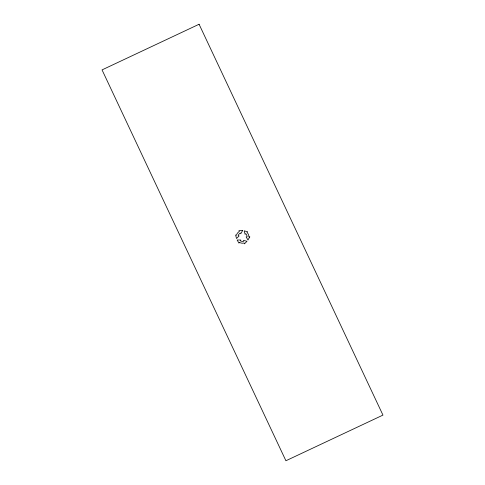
<?xml version="1.0" encoding="UTF-8"?>
<svg xmlns="http://www.w3.org/2000/svg" width="485" height="485" viewBox="0 0 485 485"><rect width="100%" height="100%" fill="white"/><g stroke="black" fill="none" stroke-linecap="round" stroke-linejoin="round"><path stroke-width="0.73" d="M242.555 230.636L240.754 233.758L240.299 232.976A4.51 4.51 0 0 0 238.202 235.716L239.069 235.952L236.522 238.499L235.589 235.013L236.456 235.249A6.311 6.311 0 0 1 239.402 231.418L238.947 230.636L242.555 230.636M239.402 242.348L238.947 243.13L237.147 240.008L240.754 240.008L240.299 240.79A4.51 4.51 0 0 0 243.725 241.239L243.488 240.366L246.974 241.3L244.422 243.852L244.191 242.979A6.311 6.311 0 0 1 239.402 242.348M249.769 236.886L247.968 240.008L246.162 236.886L247.065 236.886A4.51 4.51 0 0 0 245.743 233.697L245.107 234.334L244.173 230.848L247.659 231.781L247.023 232.418A6.311 6.311 0 0 1 248.872 236.886L249.769 236.886M199.092 24.25L102.044 69.901L285.914 460.75L382.956 415.099L199.086 24.25"/></g></svg>
